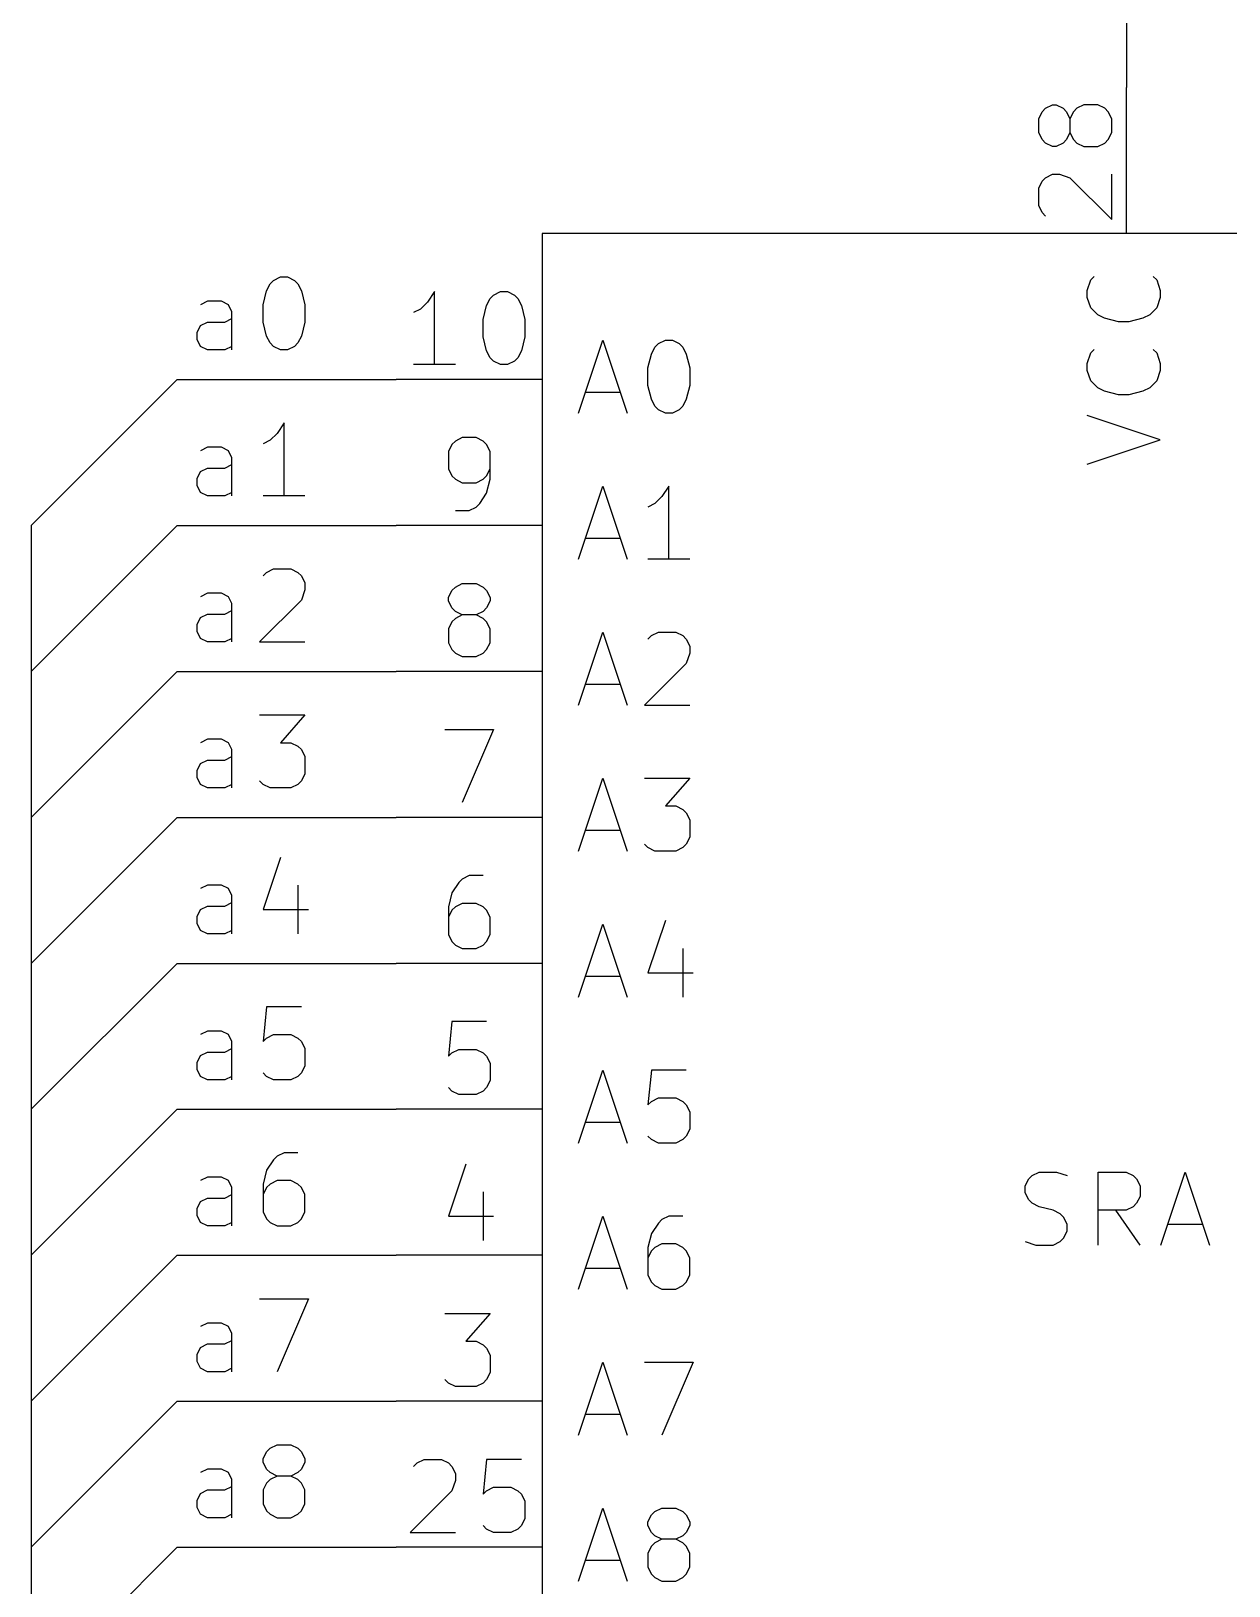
# Model space of a CAD drawing. Header units: millimetres. Extents: x 10 to 287, y -200 to -10.
# Drawn here: x 97.79 to 118.62, y -69.25 to -42.2 of the extents above; entities that cross this region are included whole.
import ezdxf

# ---------------------------------------------------------------- set-up
doc = ezdxf.new("R2010")
doc.units = ezdxf.units.MM
for name, color, linetype in [('BLUE', 174, 'CONTINUOUS'), ('GREENSIXTYFIVE', 129, 'CONTINUOUS'), ('LIGHTBLUE', 172, 'CONTINUOUS'), ('LIGHTGREEN', 92, 'CONTINUOUS'), ('LIGHTRED', 12, 'CONTINUOUS'), ('RED', 14, 'CONTINUOUS'), ('REDSIX', 19, 'CONTINUOUS'), ('WHITE', 250, 'CONTINUOUS')]:
    doc.layers.add(name, color=color, linetype=linetype)

msp = doc.modelspace()

# ---------------------------------------------------------------- linework, layer by layer
at = {"layer": 'BLUE', "linetype": 'CONTINUOUS'}
msp.add_line((97.79, -50.8), (97.79, -99.06), dxfattribs=at)
at = {"layer": 'GREENSIXTYFIVE', "linetype": 'CONTINUOUS'}
for p, q in [((116.1575, -46.7118), (116.218, -46.5303)), ((116.1575, -46.7118), (116.218, -46.5303)), ((116.218, -46.5303), (116.2785, -46.4699)), ((116.218, -46.5303), (116.2785, -46.4699)), ((117.3066, -46.4699), (117.3671, -46.5303)), ((117.3066, -46.4699), (117.3671, -46.5303)), ((117.3671, -46.5303), (117.4275, -46.7118)), ((117.3671, -46.5303), (117.4275, -46.7118)), ((116.1575, -46.8327), (116.1575, -46.7118)), ((116.1575, -46.8327), (116.1575, -46.7118)), ((117.4275, -46.7118), (117.4275, -46.8327)), ((117.4275, -46.7118), (117.4275, -46.8327)), ((116.218, -47.0141), (116.1575, -46.8327)), ((116.218, -47.0141), (116.1575, -46.8327)), ((116.339, -47.1351), (116.218, -47.0141)), ((116.339, -47.1351), (116.218, -47.0141)), ((117.3671, -47.0141), (117.2461, -47.1351)), ((117.3671, -47.0141), (117.2461, -47.1351)), ((117.4275, -46.8327), (117.3671, -47.0141)), ((117.4275, -46.8327), (117.3671, -47.0141)), ((116.4599, -47.1956), (116.339, -47.1351)), ((116.4599, -47.1956), (116.339, -47.1351)), ((116.7018, -47.256), (116.4599, -47.1956)), ((116.7018, -47.256), (116.4599, -47.1956)), ((116.8832, -47.256), (116.7018, -47.256)), ((116.8832, -47.256), (116.7018, -47.256)), ((117.1251, -47.1956), (116.8832, -47.256)), ((117.1251, -47.1956), (116.8832, -47.256)), ((117.2461, -47.1351), (117.1251, -47.1956)), ((117.2461, -47.1351), (117.1251, -47.1956)), ((107.3089, -48.8475), (107.7322, -47.5775)), ((107.3089, -48.8475), (107.7322, -47.5775)), ((107.7322, -47.5775), (108.1556, -48.8475)), ((107.7322, -47.5775), (108.1556, -48.8475)), ((108.6999, -47.638), (108.8208, -47.5775)), ((108.6999, -47.638), (108.8208, -47.5775)), ((108.8208, -47.5775), (108.9418, -47.5775)), ((108.8208, -47.5775), (108.9418, -47.5775)), ((108.9418, -47.5775), (109.0627, -47.638)), ((108.9418, -47.5775), (109.0627, -47.638)), ((108.5185, -48.0613), (108.5789, -47.8194)), ((108.5185, -48.0613), (108.5789, -47.8194)), ((108.5789, -47.8194), (108.6394, -47.6985)), ((108.5789, -47.8194), (108.6394, -47.6985)), ((108.6394, -47.6985), (108.6999, -47.638)), ((108.6394, -47.6985), (108.6999, -47.638)), ((109.0627, -47.638), (109.1232, -47.6985)), ((109.0627, -47.638), (109.1232, -47.6985)), ((109.1232, -47.6985), (109.1837, -47.8194)), ((109.1232, -47.6985), (109.1837, -47.8194)), ((109.1837, -47.8194), (109.2442, -48.0613)), ((109.1837, -47.8194), (109.2442, -48.0613)), ((116.1575, -47.9818), (116.218, -47.8003)), ((116.1575, -47.9818), (116.218, -47.8003)), ((116.218, -47.8003), (116.2785, -47.7399)), ((116.218, -47.8003), (116.2785, -47.7399)), ((117.3066, -47.7399), (117.3671, -47.8003)), ((117.3066, -47.7399), (117.3671, -47.8003)), ((117.3671, -47.8003), (117.4275, -47.9818)), ((117.3671, -47.8003), (117.4275, -47.9818)), ((108.5185, -48.3637), (108.5185, -48.0613)), ((108.5185, -48.3637), (108.5185, -48.0613)), ((109.2442, -48.0613), (109.2442, -48.3637)), ((109.2442, -48.0613), (109.2442, -48.3637)), ((116.1575, -48.1027), (116.1575, -47.9818)), ((116.1575, -48.1027), (116.1575, -47.9818)), ((116.218, -48.2841), (116.1575, -48.1027)), ((116.218, -48.2841), (116.1575, -48.1027)), ((117.4275, -48.1027), (117.3671, -48.2841)), ((117.4275, -48.1027), (117.3671, -48.2841)), ((117.4275, -47.9818), (117.4275, -48.1027)), ((117.4275, -47.9818), (117.4275, -48.1027)), ((108.5789, -48.6056), (108.5185, -48.3637)), ((108.5789, -48.6056), (108.5185, -48.3637)), ((109.2442, -48.3637), (109.1837, -48.6056)), ((109.2442, -48.3637), (109.1837, -48.6056)), ((116.339, -48.4051), (116.218, -48.2841)), ((116.339, -48.4051), (116.218, -48.2841)), ((116.4599, -48.4656), (116.339, -48.4051)), ((116.4599, -48.4656), (116.339, -48.4051)), ((117.2461, -48.4051), (117.1251, -48.4656)), ((117.2461, -48.4051), (117.1251, -48.4656)), ((117.3671, -48.2841), (117.2461, -48.4051)), ((117.3671, -48.2841), (117.2461, -48.4051)), ((107.4299, -48.4847), (108.0346, -48.4847)), ((107.4299, -48.4847), (108.0346, -48.4847)), ((108.6394, -48.7266), (108.5789, -48.6056)), ((108.6394, -48.7266), (108.5789, -48.6056)), ((109.1837, -48.6056), (109.1232, -48.7266)), ((109.1837, -48.6056), (109.1232, -48.7266)), ((116.7018, -48.526), (116.4599, -48.4656)), ((116.7018, -48.526), (116.4599, -48.4656)), ((116.8832, -48.526), (116.7018, -48.526)), ((116.8832, -48.526), (116.7018, -48.526)), ((117.1251, -48.4656), (116.8832, -48.526)), ((117.1251, -48.4656), (116.8832, -48.526)), ((108.6999, -48.7871), (108.6394, -48.7266)), ((108.6999, -48.7871), (108.6394, -48.7266)), ((108.8208, -48.8475), (108.6999, -48.7871)), ((108.8208, -48.8475), (108.6999, -48.7871)), ((108.9418, -48.8475), (108.8208, -48.8475)), ((108.9418, -48.8475), (108.8208, -48.8475)), ((109.0627, -48.7871), (108.9418, -48.8475)), ((109.0627, -48.7871), (108.9418, -48.8475)), ((109.1232, -48.7266), (109.0627, -48.7871)), ((109.1232, -48.7266), (109.0627, -48.7871)), ((117.4275, -49.3123), (116.1575, -48.8889)), ((117.4275, -49.3123), (116.1575, -48.8889)), ((116.1575, -49.7356), (117.4275, -49.3123)), ((116.1575, -49.7356), (117.4275, -49.3123)), ((107.3089, -51.3875), (107.7322, -50.1175)), ((107.3089, -51.3875), (107.7322, -50.1175)), ((107.7322, -50.1175), (108.1556, -51.3875)), ((107.7322, -50.1175), (108.1556, -51.3875)), ((108.7604, -50.299), (108.6394, -50.4199)), ((108.7604, -50.299), (108.6394, -50.4199)), ((108.8813, -50.1175), (108.7604, -50.299)), ((108.8813, -50.1175), (108.7604, -50.299)), ((108.8813, -51.3875), (108.8813, -50.1175)), ((108.8813, -51.3875), (108.8813, -50.1175)), ((108.6394, -50.4199), (108.5185, -50.4804)), ((108.6394, -50.4199), (108.5185, -50.4804)), ((107.4299, -51.0247), (108.0346, -51.0247)), ((107.4299, -51.0247), (108.0346, -51.0247)), ((109.2442, -51.3875), (108.5185, -51.3875)), ((109.2442, -51.3875), (108.5185, -51.3875)), ((107.3089, -53.9275), (107.7322, -52.6575)), ((107.3089, -53.9275), (107.7322, -52.6575)), ((107.7322, -52.6575), (108.1556, -53.9275)), ((107.7322, -52.6575), (108.1556, -53.9275)), ((108.5185, -52.7785), (108.5789, -52.718)), ((108.5185, -52.7785), (108.5789, -52.718)), ((108.5789, -52.718), (108.6999, -52.6575)), ((108.5789, -52.718), (108.6999, -52.6575)), ((108.6999, -52.6575), (109.0023, -52.6575)), ((108.6999, -52.6575), (109.0023, -52.6575)), ((109.0023, -52.6575), (109.1232, -52.718)), ((109.0023, -52.6575), (109.1232, -52.718)), ((109.1232, -52.718), (109.1837, -52.7785)), ((109.1232, -52.718), (109.1837, -52.7785)), ((109.1837, -52.7785), (109.2442, -52.8994)), ((109.1837, -52.7785), (109.2442, -52.8994)), ((109.2442, -53.0204), (109.1837, -53.2018)), ((109.2442, -53.0204), (109.1837, -53.2018)), ((109.2442, -52.8994), (109.2442, -53.0204)), ((109.2442, -52.8994), (109.2442, -53.0204)), ((109.1837, -53.2018), (108.458, -53.9275)), ((109.1837, -53.2018), (108.458, -53.9275)), ((107.4299, -53.5647), (108.0346, -53.5647)), ((107.4299, -53.5647), (108.0346, -53.5647)), ((108.458, -53.9275), (109.2442, -53.9275)), ((108.458, -53.9275), (109.2442, -53.9275)), ((107.3089, -56.4675), (107.7322, -55.1975)), ((107.3089, -56.4675), (107.7322, -55.1975)), ((107.7322, -55.1975), (108.1556, -56.4675)), ((107.7322, -55.1975), (108.1556, -56.4675)), ((108.458, -55.1975), (109.2442, -55.1975)), ((108.458, -55.1975), (109.2442, -55.1975)), ((109.2442, -55.1975), (108.8208, -55.6813)), ((109.2442, -55.1975), (108.8208, -55.6813)), ((108.8208, -55.6813), (109.0023, -55.6813)), ((108.8208, -55.6813), (109.0023, -55.6813)), ((109.0023, -55.6813), (109.1232, -55.7418)), ((109.0023, -55.6813), (109.1232, -55.7418)), ((109.1232, -55.7418), (109.1837, -55.8023)), ((109.1232, -55.7418), (109.1837, -55.8023)), ((109.1837, -55.8023), (109.2442, -55.9232)), ((109.1837, -55.8023), (109.2442, -55.9232)), ((109.2442, -55.9232), (109.2442, -56.2256)), ((109.2442, -55.9232), (109.2442, -56.2256)), ((107.4299, -56.1047), (108.0346, -56.1047)), ((107.4299, -56.1047), (108.0346, -56.1047)), ((109.2442, -56.2256), (109.1837, -56.3466)), ((109.2442, -56.2256), (109.1837, -56.3466)), ((108.5185, -56.4071), (108.458, -56.3466)), ((108.5185, -56.4071), (108.458, -56.3466)), ((108.6394, -56.4675), (108.5185, -56.4071)), ((108.6394, -56.4675), (108.5185, -56.4071)), ((109.0023, -56.4675), (108.6394, -56.4675)), ((109.0023, -56.4675), (108.6394, -56.4675)), ((109.1232, -56.4071), (109.0023, -56.4675)), ((109.1232, -56.4071), (109.0023, -56.4675)), ((109.1837, -56.3466), (109.1232, -56.4071)), ((109.1837, -56.3466), (109.1232, -56.4071)), ((107.3089, -59.0075), (107.7322, -57.7375)), ((107.3089, -59.0075), (107.7322, -57.7375)), ((107.7322, -57.7375), (108.1556, -59.0075)), ((107.7322, -57.7375), (108.1556, -59.0075)), ((108.8208, -57.6771), (108.5185, -58.5842)), ((108.8208, -57.6771), (108.5185, -58.5842)), ((109.1232, -58.1609), (109.1232, -59.0075)), ((109.1232, -58.1609), (109.1232, -59.0075)), ((107.4299, -58.6447), (108.0346, -58.6447)), ((107.4299, -58.6447), (108.0346, -58.6447)), ((108.5185, -58.5842), (109.3046, -58.5842)), ((108.5185, -58.5842), (109.3046, -58.5842)), ((107.3089, -61.5475), (107.7322, -60.2775)), ((107.3089, -61.5475), (107.7322, -60.2775)), ((107.7322, -60.2775), (108.1556, -61.5475)), ((107.7322, -60.2775), (108.1556, -61.5475)), ((108.5789, -60.2775), (108.5185, -60.8823)), ((108.5789, -60.2775), (108.5185, -60.8823)), ((109.1837, -60.2775), (108.5789, -60.2775)), ((109.1837, -60.2775), (108.5789, -60.2775)), ((108.5185, -60.8823), (108.5789, -60.8218)), ((108.5185, -60.8823), (108.5789, -60.8218)), ((108.5789, -60.8218), (108.6999, -60.7613)), ((108.5789, -60.8218), (108.6999, -60.7613)), ((108.6999, -60.7613), (109.0023, -60.7613)), ((108.6999, -60.7613), (109.0023, -60.7613)), ((109.0023, -60.7613), (109.1232, -60.8218)), ((109.0023, -60.7613), (109.1232, -60.8218)), ((109.1232, -60.8218), (109.1837, -60.8823)), ((109.1232, -60.8218), (109.1837, -60.8823)), ((109.1837, -60.8823), (109.2442, -61.0032)), ((109.1837, -60.8823), (109.2442, -61.0032)), ((109.2442, -61.0032), (109.2442, -61.3056)), ((109.2442, -61.0032), (109.2442, -61.3056)), ((107.4299, -61.1847), (108.0346, -61.1847)), ((107.4299, -61.1847), (108.0346, -61.1847)), ((109.2442, -61.3056), (109.1837, -61.4266)), ((109.2442, -61.3056), (109.1837, -61.4266)), ((108.5789, -61.4871), (108.5185, -61.4266)), ((108.5789, -61.4871), (108.5185, -61.4266)), ((108.6999, -61.5475), (108.5789, -61.4871)), ((108.6999, -61.5475), (108.5789, -61.4871)), ((109.0023, -61.5475), (108.6999, -61.5475)), ((109.0023, -61.5475), (108.6999, -61.5475)), ((109.1232, -61.4871), (109.0023, -61.5475)), ((109.1232, -61.4871), (109.0023, -61.5475)), ((109.1837, -61.4266), (109.1232, -61.4871)), ((109.1837, -61.4266), (109.1232, -61.4871)), ((107.3089, -64.0875), (107.7322, -62.8175)), ((107.3089, -64.0875), (107.7322, -62.8175)), ((107.7322, -62.8175), (108.1556, -64.0875)), ((107.7322, -62.8175), (108.1556, -64.0875)), ((108.6999, -62.9385), (108.5789, -63.1199)), ((108.6999, -62.9385), (108.5789, -63.1199)), ((108.7604, -62.878), (108.6999, -62.9385)), ((108.7604, -62.878), (108.6999, -62.9385)), ((108.8813, -62.8175), (108.7604, -62.878)), ((108.8813, -62.8175), (108.7604, -62.878)), ((109.1232, -62.8175), (108.8813, -62.8175)), ((109.1232, -62.8175), (108.8813, -62.8175)), ((108.5789, -63.1199), (108.5185, -63.3618)), ((108.5789, -63.1199), (108.5185, -63.3618)), ((108.7604, -63.3013), (108.6394, -63.3618)), ((108.7604, -63.3013), (108.6394, -63.3618)), ((109.0023, -63.3013), (108.7604, -63.3013)), ((109.0023, -63.3013), (108.7604, -63.3013)), ((109.1232, -63.3618), (109.0023, -63.3013)), ((109.1232, -63.3618), (109.0023, -63.3013)), ((108.5185, -63.3618), (108.5185, -63.8456)), ((108.5185, -63.3618), (108.5185, -63.8456)), ((108.5789, -63.4223), (108.5185, -63.5432)), ((108.5789, -63.4223), (108.5185, -63.5432)), ((108.6394, -63.3618), (108.5789, -63.4223)), ((108.6394, -63.3618), (108.5789, -63.4223)), ((109.1837, -63.4223), (109.1232, -63.3618)), ((109.1837, -63.4223), (109.1232, -63.3618)), ((109.2442, -63.5432), (109.1837, -63.4223)), ((109.2442, -63.5432), (109.1837, -63.4223)), ((109.2442, -63.8456), (109.2442, -63.5432)), ((109.2442, -63.8456), (109.2442, -63.5432)), ((107.4299, -63.7247), (108.0346, -63.7247)), ((107.4299, -63.7247), (108.0346, -63.7247)), ((108.5185, -63.8456), (108.5789, -63.9666)), ((108.5185, -63.8456), (108.5789, -63.9666)), ((108.5789, -63.9666), (108.6394, -64.0271)), ((108.5789, -63.9666), (108.6394, -64.0271)), ((108.6394, -64.0271), (108.7604, -64.0875)), ((108.6394, -64.0271), (108.7604, -64.0875)), ((108.7604, -64.0875), (109.0023, -64.0875)), ((108.7604, -64.0875), (109.0023, -64.0875)), ((109.0023, -64.0875), (109.1232, -64.0271)), ((109.0023, -64.0875), (109.1232, -64.0271)), ((109.1232, -64.0271), (109.1837, -63.9666)), ((109.1232, -64.0271), (109.1837, -63.9666)), ((109.1837, -63.9666), (109.2442, -63.8456)), ((109.1837, -63.9666), (109.2442, -63.8456)), ((107.3089, -66.6275), (107.7322, -65.3575)), ((107.3089, -66.6275), (107.7322, -65.3575)), ((107.7322, -65.3575), (108.1556, -66.6275)), ((107.7322, -65.3575), (108.1556, -66.6275)), ((108.458, -65.3575), (109.3046, -65.3575)), ((108.458, -65.3575), (109.3046, -65.3575)), ((109.3046, -65.3575), (108.7604, -66.6275)), ((109.3046, -65.3575), (108.7604, -66.6275)), ((107.4299, -66.2647), (108.0346, -66.2647)), ((107.4299, -66.2647), (108.0346, -66.2647)), ((107.3089, -69.1675), (107.7322, -67.8975)), ((107.3089, -69.1675), (107.7322, -67.8975)), ((107.7322, -67.8975), (108.1556, -69.1675)), ((107.7322, -67.8975), (108.1556, -69.1675)), ((108.6394, -67.958), (108.7604, -67.8975)), ((108.6394, -67.958), (108.7604, -67.8975)), ((108.7604, -67.8975), (109.0023, -67.8975)), ((108.7604, -67.8975), (109.0023, -67.8975)), ((109.0023, -67.8975), (109.1232, -67.958)), ((109.0023, -67.8975), (109.1232, -67.958)), ((108.5185, -68.1394), (108.5789, -68.0185)), ((108.5185, -68.1394), (108.5789, -68.0185)), ((108.5185, -68.1999), (108.5185, -68.1394)), ((108.5185, -68.1999), (108.5185, -68.1394)), ((108.5789, -68.0185), (108.6394, -67.958)), ((108.5789, -68.0185), (108.6394, -67.958)), ((109.1232, -67.958), (109.1837, -68.0185)), ((109.1232, -67.958), (109.1837, -68.0185)), ((109.1837, -68.0185), (109.2442, -68.1394)), ((109.1837, -68.0185), (109.2442, -68.1394)), ((109.2442, -68.1394), (109.2442, -68.1999)), ((109.2442, -68.1394), (109.2442, -68.1999)), ((108.5789, -68.3209), (108.5185, -68.1999)), ((108.5789, -68.3209), (108.5185, -68.1999)), ((108.6394, -68.3813), (108.5789, -68.3209)), ((108.6394, -68.3813), (108.5789, -68.3209)), ((108.7604, -68.4418), (108.6394, -68.3813)), ((108.7604, -68.4418), (108.6394, -68.3813)), ((108.7604, -68.4418), (108.6394, -68.5023)), ((108.7604, -68.4418), (108.6394, -68.5023)), ((109.0023, -68.4418), (108.7604, -68.4418)), ((109.0023, -68.4418), (108.7604, -68.4418)), ((109.1232, -68.3813), (109.0023, -68.4418)), ((109.1232, -68.3813), (109.0023, -68.4418)), ((109.1232, -68.5023), (109.0023, -68.4418)), ((109.1232, -68.5023), (109.0023, -68.4418)), ((109.1837, -68.3209), (109.1232, -68.3813)), ((109.1837, -68.3209), (109.1232, -68.3813)), ((109.2442, -68.1999), (109.1837, -68.3209)), ((109.2442, -68.1999), (109.1837, -68.3209)), ((108.5789, -68.5628), (108.5185, -68.6837)), ((108.5789, -68.5628), (108.5185, -68.6837)), ((108.5185, -68.6837), (108.5185, -68.9256)), ((108.5185, -68.6837), (108.5185, -68.9256)), ((108.6394, -68.5023), (108.5789, -68.5628)), ((108.6394, -68.5023), (108.5789, -68.5628)), ((109.1837, -68.5628), (109.1232, -68.5023)), ((109.1837, -68.5628), (109.1232, -68.5023)), ((109.2442, -68.6837), (109.1837, -68.5628)), ((109.2442, -68.6837), (109.1837, -68.5628)), ((109.2442, -68.9256), (109.2442, -68.6837)), ((109.2442, -68.9256), (109.2442, -68.6837)), ((107.4299, -68.8047), (108.0346, -68.8047)), ((107.4299, -68.8047), (108.0346, -68.8047)), ((108.5185, -68.9256), (108.5789, -69.0466)), ((108.5185, -68.9256), (108.5789, -69.0466)), ((109.1837, -69.0466), (109.2442, -68.9256)), ((109.1837, -69.0466), (109.2442, -68.9256)), ((108.5789, -69.0466), (108.6394, -69.1071)), ((108.5789, -69.0466), (108.6394, -69.1071)), ((108.6394, -69.1071), (108.7604, -69.1675)), ((108.6394, -69.1071), (108.7604, -69.1675)), ((108.7604, -69.1675), (109.0023, -69.1675)), ((108.7604, -69.1675), (109.0023, -69.1675)), ((109.0023, -69.1675), (109.1232, -69.1071)), ((109.0023, -69.1675), (109.1232, -69.1071)), ((109.1232, -69.1071), (109.1837, -69.0466)), ((109.1232, -69.1071), (109.1837, -69.0466))]:
    msp.add_line(p, q, dxfattribs=at)
at = {"layer": 'LIGHTBLUE', "linetype": 'CONTINUOUS'}
for p, q in [((115.0802, -62.2931), (115.1406, -62.1722)), ((115.1406, -62.1722), (115.2011, -62.1117)), ((115.2011, -62.1117), (115.3221, -62.0512)), ((115.3221, -62.0512), (115.6244, -62.0512)), ((115.6244, -62.0512), (115.8059, -62.1117)), ((116.3501, -63.3212), (116.3501, -62.0512)), ((116.3501, -62.0512), (116.8339, -62.0512)), ((116.8339, -62.0512), (116.9549, -62.1117)), ((116.9549, -62.1117), (117.0154, -62.1722)), ((117.0154, -62.1722), (117.0758, -62.2931)), ((117.4387, -63.3212), (117.862, -62.0512)), ((117.862, -62.0512), (118.2854, -63.3212)), ((115.0802, -62.4141), (115.0802, -62.2931)), ((115.1406, -62.535), (115.0802, -62.4141)), ((117.0758, -62.4746), (117.0154, -62.5955)), ((117.0758, -62.2931), (117.0758, -62.4746)), ((115.2011, -62.5955), (115.1406, -62.535)), ((115.3221, -62.656), (115.2011, -62.5955)), ((115.564, -62.7165), (115.3221, -62.656)), ((115.6849, -62.7769), (115.564, -62.7165)), ((116.8339, -62.7165), (116.3501, -62.7165)), ((117.0758, -63.3212), (116.6525, -62.7165)), ((116.9549, -62.656), (116.8339, -62.7165)), ((117.0154, -62.5955), (116.9549, -62.656)), ((115.7454, -62.8374), (115.6849, -62.7769)), ((115.8059, -62.9584), (115.7454, -62.8374)), ((115.8059, -63.0793), (115.8059, -62.9584)), ((117.5597, -62.9584), (118.1644, -62.9584)), ((115.0802, -63.2608), (115.2616, -63.3212)), ((115.564, -63.3212), (115.6849, -63.2608)), ((115.6849, -63.2608), (115.7454, -63.2003)), ((115.7454, -63.2003), (115.8059, -63.0793)), ((115.2616, -63.3212), (115.564, -63.3212))]:
    msp.add_line(p, q, dxfattribs=at)
at = {"layer": 'LIGHTGREEN', "linetype": 'CONTINUOUS'}
for p, q in [((116.84, -33.02), (116.84, -43.18)), ((100.33, -48.26), (97.79, -50.8)), ((100.33, -48.26), (104.14, -48.26)), ((100.33, -50.8), (97.79, -53.34)), ((100.33, -50.8), (104.14, -50.8)), ((100.33, -53.34), (97.79, -55.88)), ((100.33, -53.34), (104.14, -53.34)), ((100.33, -55.88), (97.79, -58.42)), ((100.33, -55.88), (104.14, -55.88)), ((100.33, -58.42), (97.79, -60.96)), ((100.33, -58.42), (104.14, -58.42)), ((100.33, -60.96), (97.79, -63.5)), ((100.33, -60.96), (104.14, -60.96)), ((100.33, -63.5), (97.79, -66.04)), ((100.33, -63.5), (104.14, -63.5)), ((100.33, -66.04), (97.79, -68.58)), ((100.33, -66.04), (104.14, -66.04)), ((100.33, -68.58), (97.79, -71.12)), ((100.33, -68.58), (104.14, -68.58))]:
    msp.add_line(p, q, dxfattribs=at)
at = {"layer": 'LIGHTRED', "linetype": 'CONTINUOUS'}
for p, q in [((115.3734, -43.6033), (115.4339, -43.5428)), ((115.3734, -43.6033), (115.4339, -43.5428)), ((115.4339, -43.5428), (115.5548, -43.4823)), ((115.4339, -43.5428), (115.5548, -43.4823)), ((115.5548, -43.4823), (115.6153, -43.4823)), ((115.5548, -43.4823), (115.6153, -43.4823)), ((115.6153, -43.4823), (115.7363, -43.5428)), ((115.6153, -43.4823), (115.7363, -43.5428)), ((115.7363, -43.5428), (115.7967, -43.6033)), ((115.7363, -43.5428), (115.7967, -43.6033)), ((115.9782, -43.5428), (115.9177, -43.6033)), ((115.9782, -43.5428), (115.9177, -43.6033)), ((116.0991, -43.4823), (115.9782, -43.5428)), ((116.0991, -43.4823), (115.9782, -43.5428)), ((116.341, -43.4823), (116.0991, -43.4823)), ((116.341, -43.4823), (116.0991, -43.4823)), ((116.462, -43.5428), (116.341, -43.4823)), ((116.462, -43.5428), (116.341, -43.4823)), ((116.5225, -43.6033), (116.462, -43.5428)), ((116.5225, -43.6033), (116.462, -43.5428)), ((115.3129, -43.7242), (115.3734, -43.6033)), ((115.3129, -43.7242), (115.3734, -43.6033)), ((115.3129, -43.9661), (115.3129, -43.7242)), ((115.3129, -43.9661), (115.3129, -43.7242)), ((115.7967, -43.6033), (115.8572, -43.7242)), ((115.7967, -43.6033), (115.8572, -43.7242)), ((115.9177, -43.6033), (115.8572, -43.7242)), ((115.9177, -43.6033), (115.8572, -43.7242)), ((115.8572, -43.7242), (115.8572, -43.9661)), ((115.8572, -43.7242), (115.8572, -43.9661)), ((116.5829, -43.7242), (116.5225, -43.6033)), ((116.5829, -43.7242), (116.5225, -43.6033)), ((116.5829, -43.9661), (116.5829, -43.7242)), ((116.5829, -43.9661), (116.5829, -43.7242)), ((115.3734, -44.0871), (115.3129, -43.9661)), ((115.3734, -44.0871), (115.3129, -43.9661)), ((115.4339, -44.1476), (115.3734, -44.0871)), ((115.4339, -44.1476), (115.3734, -44.0871)), ((115.7967, -44.0871), (115.7363, -44.1476)), ((115.7967, -44.0871), (115.7363, -44.1476)), ((115.8572, -43.9661), (115.7967, -44.0871)), ((115.8572, -43.9661), (115.7967, -44.0871)), ((115.8572, -43.9661), (115.9177, -44.0871)), ((115.8572, -43.9661), (115.9177, -44.0871)), ((115.9177, -44.0871), (115.9782, -44.1476)), ((115.9177, -44.0871), (115.9782, -44.1476)), ((116.462, -44.1476), (116.5225, -44.0871)), ((116.462, -44.1476), (116.5225, -44.0871)), ((116.5225, -44.0871), (116.5829, -43.9661)), ((116.5225, -44.0871), (116.5829, -43.9661)), ((115.5548, -44.208), (115.4339, -44.1476)), ((115.5548, -44.208), (115.4339, -44.1476)), ((115.6153, -44.208), (115.5548, -44.208)), ((115.6153, -44.208), (115.5548, -44.208)), ((115.7363, -44.1476), (115.6153, -44.208)), ((115.7363, -44.1476), (115.6153, -44.208)), ((115.9782, -44.1476), (116.0991, -44.208)), ((115.9782, -44.1476), (116.0991, -44.208)), ((116.0991, -44.208), (116.341, -44.208)), ((116.0991, -44.208), (116.341, -44.208)), ((116.341, -44.208), (116.462, -44.1476)), ((116.341, -44.208), (116.462, -44.1476)), ((115.3129, -44.9337), (115.3734, -44.8128)), ((115.3129, -44.9337), (115.3734, -44.8128)), ((115.3734, -44.8128), (115.4339, -44.7523)), ((115.3734, -44.8128), (115.4339, -44.7523)), ((115.4339, -44.7523), (115.5548, -44.6918)), ((115.4339, -44.7523), (115.5548, -44.6918)), ((115.5548, -44.6918), (115.6758, -44.6918)), ((115.5548, -44.6918), (115.6758, -44.6918)), ((115.6758, -44.6918), (115.8572, -44.7523)), ((115.6758, -44.6918), (115.8572, -44.7523)), ((115.8572, -44.7523), (116.5829, -45.478)), ((115.8572, -44.7523), (116.5829, -45.478)), ((116.5829, -45.478), (116.5829, -44.6918)), ((116.5829, -45.478), (116.5829, -44.6918)), ((115.3129, -45.2361), (115.3129, -44.9337)), ((115.3129, -45.2361), (115.3129, -44.9337)), ((115.3734, -45.3571), (115.3129, -45.2361)), ((115.3734, -45.3571), (115.3129, -45.2361)), ((115.4339, -45.4175), (115.3734, -45.3571)), ((115.4339, -45.4175), (115.3734, -45.3571)), ((104.8052, -46.7329), (104.6843, -46.9144)), ((104.8052, -46.7329), (104.6843, -46.9144)), ((104.8052, -48.0029), (104.8052, -46.7329)), ((104.8052, -48.0029), (104.8052, -46.7329)), ((105.7728, -46.8539), (105.8333, -46.7934)), ((105.7728, -46.8539), (105.8333, -46.7934)), ((105.8333, -46.7934), (105.9542, -46.7329)), ((105.8333, -46.7934), (105.9542, -46.7329)), ((105.9542, -46.7329), (106.0752, -46.7329)), ((105.9542, -46.7329), (106.0752, -46.7329)), ((106.0752, -46.7329), (106.1961, -46.7934)), ((106.0752, -46.7329), (106.1961, -46.7934)), ((106.1961, -46.7934), (106.2566, -46.8539)), ((106.1961, -46.7934), (106.2566, -46.8539)), ((104.5633, -47.0353), (104.4424, -47.0958)), ((104.5633, -47.0353), (104.4424, -47.0958)), ((104.6843, -46.9144), (104.5633, -47.0353)), ((104.6843, -46.9144), (104.5633, -47.0353)), ((105.6519, -47.2167), (105.7123, -46.9748)), ((105.6519, -47.2167), (105.7123, -46.9748)), ((105.7123, -46.9748), (105.7728, -46.8539)), ((105.7123, -46.9748), (105.7728, -46.8539)), ((106.2566, -46.8539), (106.3171, -46.9748)), ((106.2566, -46.8539), (106.3171, -46.9748)), ((106.3171, -46.9748), (106.3776, -47.2167)), ((106.3171, -46.9748), (106.3776, -47.2167)), ((105.6519, -47.5191), (105.6519, -47.2167)), ((105.6519, -47.5191), (105.6519, -47.2167)), ((106.3776, -47.2167), (106.3776, -47.5191)), ((106.3776, -47.2167), (106.3776, -47.5191)), ((105.7123, -47.761), (105.6519, -47.5191)), ((105.7123, -47.761), (105.6519, -47.5191)), ((106.3776, -47.5191), (106.3171, -47.761)), ((106.3776, -47.5191), (106.3171, -47.761)), ((105.7728, -47.882), (105.7123, -47.761)), ((105.7728, -47.882), (105.7123, -47.761)), ((105.8333, -47.9425), (105.7728, -47.882)), ((105.8333, -47.9425), (105.7728, -47.882)), ((106.2566, -47.882), (106.1961, -47.9425)), ((106.2566, -47.882), (106.1961, -47.9425)), ((106.3171, -47.761), (106.2566, -47.882)), ((106.3171, -47.761), (106.2566, -47.882)), ((105.1681, -48.0029), (104.4424, -48.0029)), ((105.1681, -48.0029), (104.4424, -48.0029)), ((105.9542, -48.0029), (105.8333, -47.9425)), ((105.9542, -48.0029), (105.8333, -47.9425)), ((106.0752, -48.0029), (105.9542, -48.0029)), ((106.0752, -48.0029), (105.9542, -48.0029)), ((106.1961, -47.9425), (106.0752, -48.0029)), ((106.1961, -47.9425), (106.0752, -48.0029)), ((105.1076, -49.3939), (105.0472, -49.5148)), ((105.1076, -49.3939), (105.0472, -49.5148)), ((105.1681, -49.3334), (105.1076, -49.3939)), ((105.1681, -49.3334), (105.1076, -49.3939)), ((105.2891, -49.2729), (105.1681, -49.3334)), ((105.2891, -49.2729), (105.1681, -49.3334)), ((105.531, -49.2729), (105.2891, -49.2729)), ((105.531, -49.2729), (105.2891, -49.2729)), ((105.6519, -49.3334), (105.531, -49.2729)), ((105.6519, -49.3334), (105.531, -49.2729)), ((105.7124, -49.3939), (105.6519, -49.3334)), ((105.7124, -49.3939), (105.6519, -49.3334)), ((105.7729, -49.5148), (105.7124, -49.3939)), ((105.7729, -49.5148), (105.7124, -49.3939)), ((105.0472, -49.5148), (105.0472, -49.8172)), ((105.0472, -49.5148), (105.0472, -49.8172)), ((105.7729, -49.9986), (105.7729, -49.5148)), ((105.7729, -49.9986), (105.7729, -49.5148)), ((105.0472, -49.8172), (105.1076, -49.9382)), ((105.0472, -49.8172), (105.1076, -49.9382)), ((105.1076, -49.9382), (105.1681, -49.9986)), ((105.1076, -49.9382), (105.1681, -49.9986)), ((105.1681, -49.9986), (105.2891, -50.0591)), ((105.1681, -49.9986), (105.2891, -50.0591)), ((105.531, -50.0591), (105.6519, -49.9986)), ((105.531, -50.0591), (105.6519, -49.9986)), ((105.6519, -49.9986), (105.7124, -49.9382)), ((105.6519, -49.9986), (105.7124, -49.9382)), ((105.7124, -49.9382), (105.7729, -49.8172)), ((105.7124, -49.9382), (105.7729, -49.8172)), ((105.7124, -50.2405), (105.7729, -49.9986)), ((105.7124, -50.2405), (105.7729, -49.9986)), ((105.2891, -50.0591), (105.531, -50.0591)), ((105.2891, -50.0591), (105.531, -50.0591)), ((105.5914, -50.422), (105.7124, -50.2405)), ((105.5914, -50.422), (105.7124, -50.2405)), ((105.1681, -50.5429), (105.41, -50.5429)), ((105.1681, -50.5429), (105.41, -50.5429)), ((105.41, -50.5429), (105.531, -50.4825)), ((105.41, -50.5429), (105.531, -50.4825)), ((105.531, -50.4825), (105.5914, -50.422)), ((105.531, -50.4825), (105.5914, -50.422)), ((105.0472, -52.0548), (105.1076, -51.9339)), ((105.0472, -52.0548), (105.1076, -51.9339)), ((105.1076, -51.9339), (105.1681, -51.8734)), ((105.1076, -51.9339), (105.1681, -51.8734)), ((105.1681, -51.8734), (105.2891, -51.8129)), ((105.1681, -51.8734), (105.2891, -51.8129)), ((105.2891, -51.8129), (105.531, -51.8129)), ((105.2891, -51.8129), (105.531, -51.8129)), ((105.531, -51.8129), (105.6519, -51.8734)), ((105.531, -51.8129), (105.6519, -51.8734)), ((105.6519, -51.8734), (105.7124, -51.9339)), ((105.6519, -51.8734), (105.7124, -51.9339)), ((105.7124, -51.9339), (105.7729, -52.0548)), ((105.7124, -51.9339), (105.7729, -52.0548)), ((105.0472, -52.1153), (105.0472, -52.0548)), ((105.0472, -52.1153), (105.0472, -52.0548)), ((105.1076, -52.2363), (105.0472, -52.1153)), ((105.1076, -52.2363), (105.0472, -52.1153)), ((105.7729, -52.1153), (105.7124, -52.2363)), ((105.7729, -52.1153), (105.7124, -52.2363)), ((105.7729, -52.0548), (105.7729, -52.1153)), ((105.7729, -52.0548), (105.7729, -52.1153)), ((105.1076, -52.4782), (105.0472, -52.5991)), ((105.1076, -52.4782), (105.0472, -52.5991)), ((105.1681, -52.2967), (105.1076, -52.2363)), ((105.1681, -52.2967), (105.1076, -52.2363)), ((105.1681, -52.4177), (105.1076, -52.4782)), ((105.1681, -52.4177), (105.1076, -52.4782)), ((105.2891, -52.3572), (105.1681, -52.2967)), ((105.2891, -52.3572), (105.1681, -52.2967)), ((105.2891, -52.3572), (105.1681, -52.4177)), ((105.2891, -52.3572), (105.1681, -52.4177)), ((105.531, -52.3572), (105.2891, -52.3572)), ((105.531, -52.3572), (105.2891, -52.3572)), ((105.6519, -52.2967), (105.531, -52.3572)), ((105.6519, -52.2967), (105.531, -52.3572)), ((105.6519, -52.4177), (105.531, -52.3572)), ((105.6519, -52.4177), (105.531, -52.3572)), ((105.7124, -52.2363), (105.6519, -52.2967)), ((105.7124, -52.2363), (105.6519, -52.2967)), ((105.7124, -52.4782), (105.6519, -52.4177)), ((105.7124, -52.4782), (105.6519, -52.4177)), ((105.7729, -52.5991), (105.7124, -52.4782)), ((105.7729, -52.5991), (105.7124, -52.4782)), ((105.0472, -52.5991), (105.0472, -52.841)), ((105.0472, -52.5991), (105.0472, -52.841)), ((105.7729, -52.841), (105.7729, -52.5991)), ((105.7729, -52.841), (105.7729, -52.5991)), ((105.0472, -52.841), (105.1076, -52.962)), ((105.0472, -52.841), (105.1076, -52.962)), ((105.1076, -52.962), (105.1681, -53.0225)), ((105.1076, -52.962), (105.1681, -53.0225)), ((105.1681, -53.0225), (105.2891, -53.0829)), ((105.1681, -53.0225), (105.2891, -53.0829)), ((105.531, -53.0829), (105.6519, -53.0225)), ((105.531, -53.0829), (105.6519, -53.0225)), ((105.6519, -53.0225), (105.7124, -52.962)), ((105.6519, -53.0225), (105.7124, -52.962)), ((105.7124, -52.962), (105.7729, -52.841)), ((105.7124, -52.962), (105.7729, -52.841)), ((105.2891, -53.0829), (105.531, -53.0829)), ((105.2891, -53.0829), (105.531, -53.0829)), ((104.9867, -54.3529), (105.8333, -54.3529)), ((104.9867, -54.3529), (105.8333, -54.3529)), ((105.8333, -54.3529), (105.2891, -55.6229)), ((105.8333, -54.3529), (105.2891, -55.6229)), ((105.2286, -57.0139), (105.1076, -57.1953)), ((105.2286, -57.0139), (105.1076, -57.1953)), ((105.2891, -56.9534), (105.2286, -57.0139)), ((105.2891, -56.9534), (105.2286, -57.0139)), ((105.41, -56.8929), (105.2891, -56.9534)), ((105.41, -56.8929), (105.2891, -56.9534)), ((105.6519, -56.8929), (105.41, -56.8929)), ((105.6519, -56.8929), (105.41, -56.8929)), ((105.1076, -57.1953), (105.0472, -57.4372)), ((105.1076, -57.1953), (105.0472, -57.4372)), ((105.0472, -57.4372), (105.0472, -57.921)), ((105.0472, -57.4372), (105.0472, -57.921)), ((105.1076, -57.4977), (105.0472, -57.6186)), ((105.1076, -57.4977), (105.0472, -57.6186)), ((105.1681, -57.4372), (105.1076, -57.4977)), ((105.1681, -57.4372), (105.1076, -57.4977)), ((105.2891, -57.3767), (105.1681, -57.4372)), ((105.2891, -57.3767), (105.1681, -57.4372)), ((105.531, -57.3767), (105.2891, -57.3767)), ((105.531, -57.3767), (105.2891, -57.3767)), ((105.6519, -57.4372), (105.531, -57.3767)), ((105.6519, -57.4372), (105.531, -57.3767)), ((105.7124, -57.4977), (105.6519, -57.4372)), ((105.7124, -57.4977), (105.6519, -57.4372)), ((105.7729, -57.6186), (105.7124, -57.4977)), ((105.7729, -57.6186), (105.7124, -57.4977)), ((105.7729, -57.921), (105.7729, -57.6186)), ((105.7729, -57.921), (105.7729, -57.6186)), ((105.0472, -57.921), (105.1076, -58.042)), ((105.0472, -57.921), (105.1076, -58.042)), ((105.1076, -58.042), (105.1681, -58.1025)), ((105.1076, -58.042), (105.1681, -58.1025)), ((105.1681, -58.1025), (105.2891, -58.1629)), ((105.1681, -58.1025), (105.2891, -58.1629)), ((105.2891, -58.1629), (105.531, -58.1629)), ((105.2891, -58.1629), (105.531, -58.1629)), ((105.531, -58.1629), (105.6519, -58.1025)), ((105.531, -58.1629), (105.6519, -58.1025)), ((105.6519, -58.1025), (105.7124, -58.042)), ((105.6519, -58.1025), (105.7124, -58.042)), ((105.7124, -58.042), (105.7729, -57.921)), ((105.7124, -58.042), (105.7729, -57.921)), ((105.1076, -59.4329), (105.0472, -60.0377)), ((105.1076, -59.4329), (105.0472, -60.0377)), ((105.7124, -59.4329), (105.1076, -59.4329)), ((105.7124, -59.4329), (105.1076, -59.4329)), ((105.0472, -60.0377), (105.1076, -59.9772)), ((105.0472, -60.0377), (105.1076, -59.9772)), ((105.1076, -59.9772), (105.2286, -59.9167)), ((105.1076, -59.9772), (105.2286, -59.9167)), ((105.2286, -59.9167), (105.531, -59.9167)), ((105.2286, -59.9167), (105.531, -59.9167)), ((105.531, -59.9167), (105.6519, -59.9772)), ((105.531, -59.9167), (105.6519, -59.9772)), ((105.6519, -59.9772), (105.7124, -60.0377)), ((105.6519, -59.9772), (105.7124, -60.0377)), ((105.7124, -60.0377), (105.7729, -60.1586)), ((105.7124, -60.0377), (105.7729, -60.1586)), ((105.7729, -60.1586), (105.7729, -60.461)), ((105.7729, -60.1586), (105.7729, -60.461)), ((105.1076, -60.6425), (105.0472, -60.582)), ((105.1076, -60.6425), (105.0472, -60.582)), ((105.7124, -60.582), (105.6519, -60.6425)), ((105.7124, -60.582), (105.6519, -60.6425)), ((105.7729, -60.461), (105.7124, -60.582)), ((105.7729, -60.461), (105.7124, -60.582)), ((105.2286, -60.7029), (105.1076, -60.6425)), ((105.2286, -60.7029), (105.1076, -60.6425)), ((105.531, -60.7029), (105.2286, -60.7029)), ((105.531, -60.7029), (105.2286, -60.7029)), ((105.6519, -60.6425), (105.531, -60.7029)), ((105.6519, -60.6425), (105.531, -60.7029)), ((105.3495, -61.9125), (105.0472, -62.8196)), ((105.3495, -61.9125), (105.0472, -62.8196)), ((105.6519, -62.3963), (105.6519, -63.2429)), ((105.6519, -62.3963), (105.6519, -63.2429)), ((105.0472, -62.8196), (105.8333, -62.8196)), ((105.0472, -62.8196), (105.8333, -62.8196)), ((104.9867, -64.5129), (105.7729, -64.5129)), ((104.9867, -64.5129), (105.7729, -64.5129)), ((105.7729, -64.5129), (105.3495, -64.9967)), ((105.7729, -64.5129), (105.3495, -64.9967)), ((105.3495, -64.9967), (105.531, -64.9967)), ((105.3495, -64.9967), (105.531, -64.9967)), ((105.531, -64.9967), (105.6519, -65.0572)), ((105.531, -64.9967), (105.6519, -65.0572)), ((105.6519, -65.0572), (105.7124, -65.1177)), ((105.6519, -65.0572), (105.7124, -65.1177)), ((105.7124, -65.1177), (105.7729, -65.2386)), ((105.7124, -65.1177), (105.7729, -65.2386)), ((105.7729, -65.2386), (105.7729, -65.541)), ((105.7729, -65.2386), (105.7729, -65.541)), ((105.0472, -65.7225), (104.9867, -65.662)), ((105.0472, -65.7225), (104.9867, -65.662)), ((105.1681, -65.7829), (105.0472, -65.7225)), ((105.1681, -65.7829), (105.0472, -65.7225)), ((105.6519, -65.7225), (105.531, -65.7829)), ((105.6519, -65.7225), (105.531, -65.7829)), ((105.7124, -65.662), (105.6519, -65.7225)), ((105.7124, -65.662), (105.6519, -65.7225)), ((105.7729, -65.541), (105.7124, -65.662)), ((105.7729, -65.541), (105.7124, -65.662)), ((105.531, -65.7829), (105.1681, -65.7829)), ((105.531, -65.7829), (105.1681, -65.7829)), ((104.5028, -67.1134), (104.6238, -67.0529)), ((104.5028, -67.1134), (104.6238, -67.0529)), ((104.6238, -67.0529), (104.9262, -67.0529)), ((104.6238, -67.0529), (104.9262, -67.0529)), ((104.9262, -67.0529), (105.0471, -67.1134)), ((104.9262, -67.0529), (105.0471, -67.1134)), ((105.7123, -67.0529), (105.6519, -67.6577)), ((105.7123, -67.0529), (105.6519, -67.6577)), ((106.3171, -67.0529), (105.7123, -67.0529)), ((106.3171, -67.0529), (105.7123, -67.0529)), ((104.4424, -67.1739), (104.5028, -67.1134)), ((104.4424, -67.1739), (104.5028, -67.1134)), ((105.0471, -67.1134), (105.1076, -67.1739)), ((105.0471, -67.1134), (105.1076, -67.1739)), ((105.1076, -67.1739), (105.1681, -67.2948)), ((105.1076, -67.1739), (105.1681, -67.2948)), ((105.1681, -67.2948), (105.1681, -67.4158)), ((105.1681, -67.2948), (105.1681, -67.4158)), ((105.1076, -67.5972), (104.3819, -68.3229)), ((105.1076, -67.5972), (104.3819, -68.3229)), ((105.1681, -67.4158), (105.1076, -67.5972)), ((105.1681, -67.4158), (105.1076, -67.5972)), ((105.6519, -67.6577), (105.7123, -67.5972)), ((105.6519, -67.6577), (105.7123, -67.5972)), ((105.7123, -67.5972), (105.8333, -67.5367)), ((105.7123, -67.5972), (105.8333, -67.5367)), ((105.8333, -67.5367), (106.1357, -67.5367)), ((105.8333, -67.5367), (106.1357, -67.5367)), ((106.1357, -67.5367), (106.2566, -67.5972)), ((106.1357, -67.5367), (106.2566, -67.5972)), ((106.2566, -67.5972), (106.3171, -67.6577)), ((106.2566, -67.5972), (106.3171, -67.6577)), ((106.3171, -67.6577), (106.3776, -67.7786)), ((106.3171, -67.6577), (106.3776, -67.7786)), ((106.3776, -67.7786), (106.3776, -68.081)), ((106.3776, -67.7786), (106.3776, -68.081)), ((106.3776, -68.081), (106.3171, -68.202)), ((106.3776, -68.081), (106.3171, -68.202)), ((104.3819, -68.3229), (105.1681, -68.3229)), ((104.3819, -68.3229), (105.1681, -68.3229)), ((105.7123, -68.2625), (105.6519, -68.202)), ((105.7123, -68.2625), (105.6519, -68.202)), ((105.8333, -68.3229), (105.7123, -68.2625)), ((105.8333, -68.3229), (105.7123, -68.2625)), ((106.1357, -68.3229), (105.8333, -68.3229)), ((106.1357, -68.3229), (105.8333, -68.3229)), ((106.2566, -68.2625), (106.1357, -68.3229)), ((106.2566, -68.2625), (106.1357, -68.3229)), ((106.3171, -68.202), (106.2566, -68.2625)), ((106.3171, -68.202), (106.2566, -68.2625))]:
    msp.add_line(p, q, dxfattribs=at)
at = {"layer": 'RED', "linetype": 'CONTINUOUS'}
for p, q in [((116.84, -45.72), (116.84, -43.18)), ((116.84, -45.72), (116.84, -43.18)), ((106.68, -45.72), (106.68, -86.36)), ((127, -45.72), (106.68, -45.72)), ((106.68, -48.26), (104.14, -48.26)), ((106.68, -48.26), (104.14, -48.26)), ((106.68, -50.8), (104.14, -50.8)), ((106.68, -50.8), (104.14, -50.8)), ((106.68, -53.34), (104.14, -53.34)), ((106.68, -53.34), (104.14, -53.34)), ((106.68, -55.88), (104.14, -55.88)), ((106.68, -55.88), (104.14, -55.88)), ((106.68, -58.42), (104.14, -58.42)), ((106.68, -58.42), (104.14, -58.42)), ((106.68, -60.96), (104.14, -60.96)), ((106.68, -60.96), (104.14, -60.96)), ((106.68, -63.5), (104.14, -63.5)), ((106.68, -63.5), (104.14, -63.5)), ((106.68, -66.04), (104.14, -66.04)), ((106.68, -66.04), (104.14, -66.04)), ((106.68, -68.58), (104.14, -68.58)), ((106.68, -68.58), (104.14, -68.58))]:
    msp.add_line(p, q, dxfattribs=at)
at = {"layer": 'REDSIX', "linetype": 'CONTINUOUS'}
for p, q in [((102.0067, -46.5374), (102.1276, -46.4769)), ((102.1276, -46.4769), (102.2486, -46.4769)), ((102.2486, -46.4769), (102.3695, -46.5374)), ((101.8253, -46.9607), (101.8857, -46.7188)), ((101.8857, -46.7188), (101.9462, -46.5979)), ((101.9462, -46.5979), (102.0067, -46.5374)), ((102.3695, -46.5374), (102.43, -46.5979)), ((102.43, -46.5979), (102.4905, -46.7188)), ((102.4905, -46.7188), (102.551, -46.9607)), ((100.8577, -46.9003), (100.7367, -46.9607)), ((101.0996, -46.9003), (100.8577, -46.9003)), ((101.2205, -46.9607), (101.0996, -46.9003)), ((101.281, -47.0817), (101.2205, -46.9607)), ((101.8253, -47.2631), (101.8253, -46.9607)), ((102.551, -46.9607), (102.551, -47.2631)), ((100.6763, -47.4445), (100.7367, -47.3236)), ((100.7367, -47.3236), (100.8577, -47.2631)), ((100.8577, -47.2631), (101.1601, -47.2631)), ((101.1601, -47.2631), (101.281, -47.2026)), ((101.281, -47.7469), (101.281, -47.0817)), ((101.8857, -47.505), (101.8253, -47.2631)), ((102.551, -47.2631), (102.4905, -47.505)), ((100.6763, -47.5655), (100.6763, -47.4445)), ((100.7367, -47.6865), (100.6763, -47.5655)), ((101.9462, -47.626), (101.8857, -47.505)), ((102.4905, -47.505), (102.43, -47.626)), ((100.8577, -47.7469), (100.7367, -47.6865)), ((101.1601, -47.7469), (100.8577, -47.7469)), ((101.281, -47.6865), (101.1601, -47.7469)), ((102.0067, -47.6865), (101.9462, -47.626)), ((102.1276, -47.7469), (102.0067, -47.6865)), ((102.2486, -47.7469), (102.1276, -47.7469)), ((102.3695, -47.6865), (102.2486, -47.7469)), ((102.43, -47.626), (102.3695, -47.6865)), ((102.0672, -49.1984), (101.9462, -49.3193)), ((102.1881, -49.0169), (102.0672, -49.1984)), ((102.1881, -50.2869), (102.1881, -49.0169)), ((100.8577, -49.4403), (100.7367, -49.5007)), ((101.0996, -49.4403), (100.8577, -49.4403)), ((101.2205, -49.5007), (101.0996, -49.4403)), ((101.281, -49.6217), (101.2205, -49.5007)), ((101.9462, -49.3193), (101.8253, -49.3798)), ((101.1601, -49.8031), (101.281, -49.7426)), ((101.281, -50.2869), (101.281, -49.6217)), ((100.6763, -49.9845), (100.7367, -49.8636)), ((100.6763, -50.1055), (100.6763, -49.9845)), ((100.7367, -49.8636), (100.8577, -49.8031)), ((100.8577, -49.8031), (101.1601, -49.8031)), ((100.7367, -50.2265), (100.6763, -50.1055)), ((100.8577, -50.2869), (100.7367, -50.2265)), ((101.1601, -50.2869), (100.8577, -50.2869)), ((101.281, -50.2265), (101.1601, -50.2869)), ((102.551, -50.2869), (101.8253, -50.2869)), ((101.8253, -51.6779), (101.8857, -51.6174)), ((101.8857, -51.6174), (102.0067, -51.5569)), ((102.0067, -51.5569), (102.3091, -51.5569)), ((102.3091, -51.5569), (102.43, -51.6174)), ((102.43, -51.6174), (102.4905, -51.6779)), ((102.4905, -51.6779), (102.551, -51.7988)), ((102.551, -51.9198), (102.4905, -52.1012)), ((102.551, -51.7988), (102.551, -51.9198)), ((100.8577, -51.9803), (100.7367, -52.0407)), ((101.0996, -51.9803), (100.8577, -51.9803)), ((101.2205, -52.0407), (101.0996, -51.9803)), ((101.281, -52.1617), (101.2205, -52.0407)), ((101.281, -52.8269), (101.281, -52.1617)), ((102.4905, -52.1012), (101.7648, -52.8269)), ((100.6763, -52.5245), (100.7367, -52.4036)), ((100.7367, -52.4036), (100.8577, -52.3431)), ((100.8577, -52.3431), (101.1601, -52.3431)), ((101.1601, -52.3431), (101.281, -52.2826)), ((100.6763, -52.6455), (100.6763, -52.5245)), ((100.7367, -52.7665), (100.6763, -52.6455)), ((100.8577, -52.8269), (100.7367, -52.7665)), ((101.1601, -52.8269), (100.8577, -52.8269)), ((101.281, -52.7665), (101.1601, -52.8269)), ((101.7648, -52.8269), (102.551, -52.8269)), ((101.7648, -54.0969), (102.551, -54.0969)), ((102.551, -54.0969), (102.1276, -54.5807)), ((100.8577, -54.5203), (100.7367, -54.5807)), ((101.0996, -54.5203), (100.8577, -54.5203)), ((101.2205, -54.5807), (101.0996, -54.5203)), ((101.281, -54.7017), (101.2205, -54.5807)), ((102.1276, -54.5807), (102.3091, -54.5807)), ((102.3091, -54.5807), (102.43, -54.6412)), ((102.43, -54.6412), (102.4905, -54.7017)), ((100.7367, -54.9436), (100.8577, -54.8831)), ((100.8577, -54.8831), (101.1601, -54.8831)), ((101.1601, -54.8831), (101.281, -54.8226)), ((101.281, -55.3669), (101.281, -54.7017)), ((102.4905, -54.7017), (102.551, -54.8226)), ((102.551, -54.8226), (102.551, -55.125)), ((100.6763, -55.0645), (100.7367, -54.9436)), ((100.6763, -55.1855), (100.6763, -55.0645)), ((100.7367, -55.3065), (100.6763, -55.1855)), ((102.551, -55.125), (102.4905, -55.246)), ((100.8577, -55.3669), (100.7367, -55.3065)), ((101.1601, -55.3669), (100.8577, -55.3669)), ((101.281, -55.3065), (101.1601, -55.3669)), ((101.8253, -55.3065), (101.7648, -55.246)), ((101.9462, -55.3669), (101.8253, -55.3065)), ((102.3091, -55.3669), (101.9462, -55.3669)), ((102.43, -55.3065), (102.3091, -55.3669)), ((102.4905, -55.246), (102.43, -55.3065)), ((102.1276, -56.5765), (101.8253, -57.4836)), ((100.8577, -57.0603), (100.7367, -57.1207)), ((101.0996, -57.0603), (100.8577, -57.0603)), ((101.2205, -57.1207), (101.0996, -57.0603)), ((102.43, -57.0603), (102.43, -57.9069)), ((101.281, -57.2417), (101.2205, -57.1207)), ((101.281, -57.9069), (101.281, -57.2417)), ((100.6763, -57.6045), (100.7367, -57.4836)), ((100.6763, -57.7255), (100.6763, -57.6045)), ((100.7367, -57.4836), (100.8577, -57.4231)), ((100.8577, -57.4231), (101.1601, -57.4231)), ((101.1601, -57.4231), (101.281, -57.3626)), ((101.8253, -57.4836), (102.6114, -57.4836)), ((100.7367, -57.8465), (100.6763, -57.7255)), ((100.8577, -57.9069), (100.7367, -57.8465)), ((101.281, -57.8465), (101.1601, -57.9069)), ((101.1601, -57.9069), (100.8577, -57.9069)), ((101.8857, -59.1769), (101.8253, -59.7817)), ((102.4905, -59.1769), (101.8857, -59.1769)), ((100.8577, -59.6003), (100.7367, -59.6607)), ((101.0996, -59.6003), (100.8577, -59.6003)), ((101.2205, -59.6607), (101.0996, -59.6003)), ((101.281, -59.7817), (101.2205, -59.6607)), ((101.281, -60.4469), (101.281, -59.7817)), ((101.8253, -59.7817), (101.8857, -59.7212)), ((101.8857, -59.7212), (102.0067, -59.6607)), ((102.0067, -59.6607), (102.3091, -59.6607)), ((102.3091, -59.6607), (102.43, -59.7212)), ((102.43, -59.7212), (102.4905, -59.7817)), ((102.4905, -59.7817), (102.551, -59.9026)), ((100.6763, -60.1445), (100.7367, -60.0236)), ((100.7367, -60.0236), (100.8577, -59.9631)), ((100.8577, -59.9631), (101.1601, -59.9631)), ((101.1601, -59.9631), (101.281, -59.9026)), ((102.551, -59.9026), (102.551, -60.205)), ((100.6763, -60.2655), (100.6763, -60.1445)), ((100.7367, -60.3865), (100.6763, -60.2655)), ((101.8857, -60.3865), (101.8253, -60.326)), ((102.4905, -60.326), (102.43, -60.3865)), ((102.551, -60.205), (102.4905, -60.326)), ((100.8577, -60.4469), (100.7367, -60.3865)), ((101.1601, -60.4469), (100.8577, -60.4469)), ((101.281, -60.3865), (101.1601, -60.4469)), ((102.0067, -60.4469), (101.8857, -60.3865)), ((102.3091, -60.4469), (102.0067, -60.4469)), ((102.43, -60.3865), (102.3091, -60.4469)), ((102.0067, -61.8379), (101.8857, -62.0193)), ((102.0672, -61.7774), (102.0067, -61.8379)), ((102.1881, -61.7169), (102.0672, -61.7774)), ((102.43, -61.7169), (102.1881, -61.7169)), ((100.8577, -62.1403), (100.7367, -62.2007)), ((101.0996, -62.1403), (100.8577, -62.1403)), ((101.2205, -62.2007), (101.0996, -62.1403)), ((101.281, -62.3217), (101.2205, -62.2007)), ((101.8857, -62.0193), (101.8253, -62.2612)), ((102.0672, -62.2007), (101.9462, -62.2612)), ((102.3091, -62.2007), (102.0672, -62.2007)), ((102.43, -62.2612), (102.3091, -62.2007)), ((101.1601, -62.5031), (101.281, -62.4426)), ((101.281, -62.9869), (101.281, -62.3217)), ((101.8253, -62.2612), (101.8253, -62.745)), ((101.8857, -62.3217), (101.8253, -62.4426)), ((101.9462, -62.2612), (101.8857, -62.3217)), ((102.4905, -62.3217), (102.43, -62.2612)), ((102.551, -62.4426), (102.4905, -62.3217)), ((102.551, -62.745), (102.551, -62.4426)), ((100.6763, -62.6845), (100.7367, -62.5636)), ((100.6763, -62.8055), (100.6763, -62.6845)), ((100.7367, -62.5636), (100.8577, -62.5031)), ((100.8577, -62.5031), (101.1601, -62.5031)), ((101.8253, -62.745), (101.8857, -62.866)), ((102.4905, -62.866), (102.551, -62.745)), ((100.7367, -62.9265), (100.6763, -62.8055)), ((100.8577, -62.9869), (100.7367, -62.9265)), ((101.1601, -62.9869), (100.8577, -62.9869)), ((101.281, -62.9265), (101.1601, -62.9869)), ((101.8857, -62.866), (101.9462, -62.9265)), ((101.9462, -62.9265), (102.0672, -62.9869)), ((102.0672, -62.9869), (102.3091, -62.9869)), ((102.3091, -62.9869), (102.43, -62.9265)), ((102.43, -62.9265), (102.4905, -62.866)), ((101.7648, -64.2569), (102.6114, -64.2569)), ((102.6114, -64.2569), (102.0672, -65.5269)), ((100.8577, -64.6803), (100.7367, -64.7407)), ((101.0996, -64.6803), (100.8577, -64.6803)), ((101.2205, -64.7407), (101.0996, -64.6803)), ((101.281, -64.8617), (101.2205, -64.7407)), ((101.281, -65.5269), (101.281, -64.8617)), ((100.6763, -65.2245), (100.7367, -65.1036)), ((100.7367, -65.1036), (100.8577, -65.0431)), ((100.8577, -65.0431), (101.1601, -65.0431)), ((101.1601, -65.0431), (101.281, -64.9826)), ((100.6763, -65.3455), (100.6763, -65.2245)), ((100.7367, -65.4665), (100.6763, -65.3455)), ((100.8577, -65.5269), (100.7367, -65.4665)), ((101.281, -65.4665), (101.1601, -65.5269)), ((101.1601, -65.5269), (100.8577, -65.5269)), ((101.9462, -66.8574), (102.0672, -66.7969)), ((102.0672, -66.7969), (102.3091, -66.7969)), ((102.3091, -66.7969), (102.43, -66.8574)), ((101.8253, -67.0388), (101.8857, -66.9179)), ((101.8253, -67.0993), (101.8253, -67.0388)), ((101.8857, -66.9179), (101.9462, -66.8574)), ((102.43, -66.8574), (102.4905, -66.9179)), ((102.4905, -66.9179), (102.551, -67.0388)), ((102.551, -67.0388), (102.551, -67.0993)), ((100.8577, -67.2203), (100.7367, -67.2807)), ((101.0996, -67.2203), (100.8577, -67.2203)), ((101.2205, -67.2807), (101.0996, -67.2203)), ((101.281, -67.4017), (101.2205, -67.2807)), ((101.8857, -67.2203), (101.8253, -67.0993)), ((101.9462, -67.2807), (101.8857, -67.2203)), ((102.0672, -67.3412), (101.9462, -67.2807)), ((102.0672, -67.3412), (101.9462, -67.4017)), ((102.3091, -67.3412), (102.0672, -67.3412)), ((102.43, -67.2807), (102.3091, -67.3412)), ((102.43, -67.4017), (102.3091, -67.3412)), ((102.4905, -67.2203), (102.43, -67.2807)), ((102.551, -67.0993), (102.4905, -67.2203)), ((100.7367, -67.6436), (100.8577, -67.5831)), ((100.8577, -67.5831), (101.1601, -67.5831)), ((101.1601, -67.5831), (101.281, -67.5226)), ((101.281, -68.0669), (101.281, -67.4017)), ((101.8857, -67.4622), (101.8253, -67.5831)), ((101.8253, -67.5831), (101.8253, -67.825)), ((101.9462, -67.4017), (101.8857, -67.4622)), ((102.4905, -67.4622), (102.43, -67.4017)), ((102.551, -67.5831), (102.4905, -67.4622)), ((102.551, -67.825), (102.551, -67.5831)), ((100.6763, -67.7645), (100.7367, -67.6436)), ((100.6763, -67.8855), (100.6763, -67.7645)), ((100.7367, -68.0065), (100.6763, -67.8855)), ((101.8253, -67.825), (101.8857, -67.946)), ((102.4905, -67.946), (102.551, -67.825)), ((100.8577, -68.0669), (100.7367, -68.0065)), ((101.1601, -68.0669), (100.8577, -68.0669)), ((101.281, -68.0065), (101.1601, -68.0669)), ((101.8857, -67.946), (101.9462, -68.0065)), ((101.9462, -68.0065), (102.0672, -68.0669)), ((102.0672, -68.0669), (102.3091, -68.0669)), ((102.3091, -68.0669), (102.43, -68.0065)), ((102.43, -68.0065), (102.4905, -67.946))]:
    msp.add_line(p, q, dxfattribs=at)
at = {"layer": 'WHITE', "linetype": 'CONTINUOUS'}
for p, q in [((106.68, -45.72), (106.68, -86.36)), ((127, -45.72), (106.68, -45.72))]:
    msp.add_line(p, q, dxfattribs=at)

doc.saveas('drawing.dxf')
